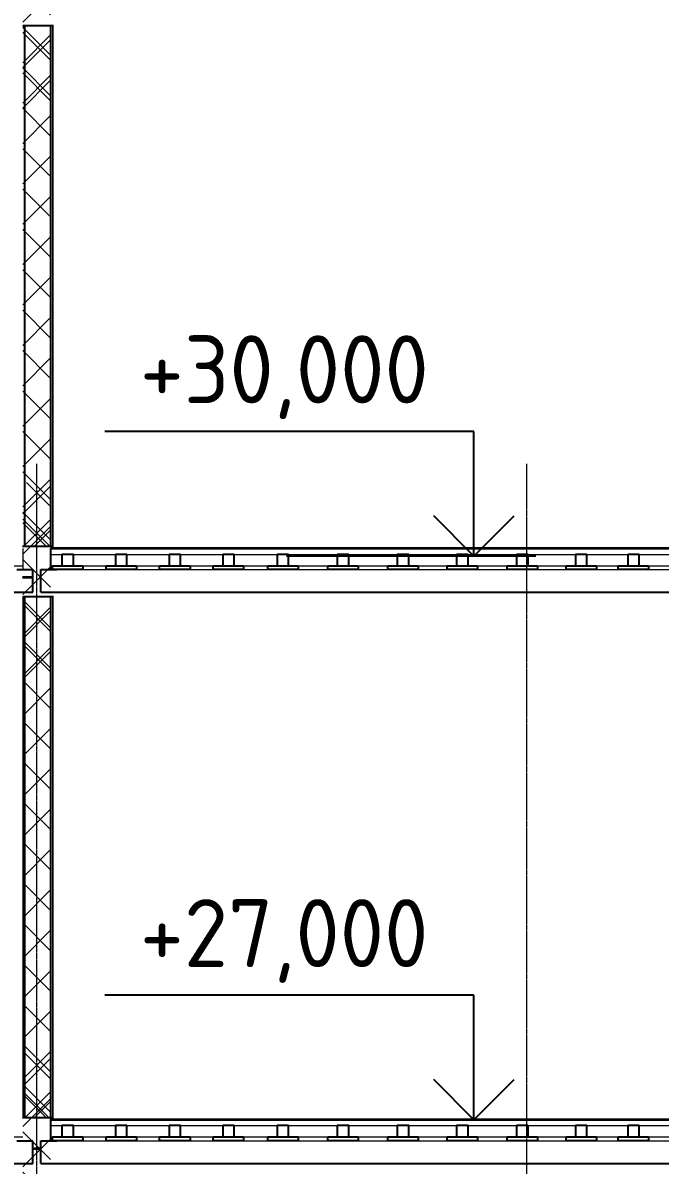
# Model space of a CAD drawing. Header units: inches. Extents: x -2431 to 214825, y 3 to 92804.
# Drawn here: x 168230 to 171580, y 38803 to 44803 of the extents above; entities that cross this region are included whole.
import ezdxf

# ---------------------------------------------------------------- set-up
doc = ezdxf.new("R2010")
doc.units = ezdxf.units.IN
doc.header["$MEASUREMENT"] = 0
doc.linetypes.add('Линия сетки', pattern=[22.225, 12.7, -3.175, 3.175, -3.175])
for name, color, linetype, lineweight in [('A-FLOR', 250, 'Continuous', 9), ('A-WALL', 250, 'Continuous', 9), ('A-WALL-PATT', 250, 'Continuous', 25), ('S-GRID', 250, 'Continuous', 9)]:
    doc.layers.add(name, color=color, linetype=linetype, lineweight=lineweight)
doc.styles.add('Чертеж250', font='', dxfattribs={"height": 250})
doc.styles.get('Чертеж250').set_extended_font_data('GOST type B')

# ---------------------------------------------------------------- blocks, each defined once
blk = doc.blocks.new('1111')
for p, q in [((0, 653.9), (-1940.4, 653.9)), ((0, 0), (0, 653.9)), ((0, 0), (-211.2, 211.2)), ((0, 0), (211.2, 211.2)), ((325.9, 0), (-985.2, 0))]:
    blk.add_line(p, q)

msp = doc.modelspace()

# ---------------------------------------------------------------- hatches: boundary and pattern name
at = {"layer": 'A-WALL-PATT', "lineweight": 9}
h = msp.add_hatch(dxfattribs=at)
h.set_pattern_fill('FP_3', color=256, style=0, pattern_type=2)
h.set_pattern_definition([(45, (164716.28, 27290.75), (-251.447, 251.447), []), (45, (164716.28, 27671.75), (-251.447, 251.447), [])])
h.paths.add_polyline_path([(168378.33062, 42040.74682), (168378.33062, 45640.74682), (168376.33062, 45640.74682), (168376.33062, 42040.74682)], flags=0)
h = msp.add_hatch(dxfattribs=at)
h.set_pattern_fill('FP_2', color=256, style=0, pattern_type=2)
h.set_pattern_definition([(45, (164716.28, 27290.75), (-106.066, 106.066), []), (135, (164716.28, 27290.75), (-106.066, -106.066), [])])
h.paths.add_polyline_path([(168376.33062, 45388.99893), (168230.33062, 45388.99893), (168230.33062, 42053.20427), (168376.33062, 42053.20427)])
h = msp.add_hatch(dxfattribs=at)
h.set_pattern_fill('FP_3', color=256, style=0, pattern_type=2)
h.set_pattern_definition([(45, (164716.28, 27890.75), (-251.447, 251.447), []), (45, (164716.28, 28271.75), (-251.447, 251.447), [])])
h.paths.add_polyline_path([(168376.33062, 39040.74682), (168378.33062, 39040.74682), (168378.33062, 42640.74682), (168376.33062, 42640.74682), (168376.33062, 41411.7778)], flags=0)
h = msp.add_hatch(dxfattribs=at)
h.set_pattern_fill('FP_2', color=256, style=0, pattern_type=2)
h.set_pattern_definition([(45, (164716.28, 27890.75), (-106.066, 106.066), []), (135, (164716.28, 27890.75), (-106.066, -106.066), [])])
h.paths.add_polyline_path([(168376.33062, 42388.99893), (168230.33062, 42388.99893), (168230.33062, 39053.20427), (168376.33062, 39053.20427)])
h = msp.add_hatch(dxfattribs=at)
h.set_pattern_fill('FP_3', color=256, style=0, pattern_type=2)
h.set_pattern_definition([(45, (164716.28, 28490.75), (-251.447, 251.447), []), (45, (164716.28, 28871.75), (-251.447, 251.447), [])])
h.paths.add_polyline_path([(168376.33062, 36040.74682), (168378.33062, 36040.74682), (168378.33062, 39640.74682), (168376.33062, 39640.74682), (168376.33062, 38494.40709)], flags=0)
h = msp.add_hatch(dxfattribs=at)
h.set_pattern_fill('FP_2', color=256, style=0, pattern_type=2)
h.set_pattern_definition([(45, (164716.28, 28490.75), (-106.066, 106.066), []), (135, (164716.28, 28490.75), (-106.066, -106.066), [])])
h.paths.add_polyline_path([(168376.33062, 39388.99893), (168230.33062, 39388.99893), (168230.33062, 36053.20427), (168376.33062, 36053.20427)])

# ---------------------------------------------------------------- linework, layer by layer
for p, q in [((168230.33062, 44788.99893), (168378.33062, 44788.99893)), ((170600.94982, 42655.98717), (168660.57431, 42655.98717)), ((170600.94982, 42655.98717), (168660.57431, 42655.98717)), ((170600.94982, 42002.08041), (170600.94982, 42655.98717)), ((170600.94982, 42002.08041), (170600.94982, 42655.98717)), ((168228.33062, 42053.20427), (168378.33062, 42053.20427)), ((168376.33062, 42040.74682), (171386.15309, 42040.74682)), ((168378.33062, 42040.74682), (171386.15309, 42040.74682)), ((168495.90546, 42010.74682), (168435.90546, 42010.74682)), ((168435.90546, 42010.74682), (168435.90546, 41950.74682)), ((168495.90546, 42010.74682), (168435.90546, 42010.74682)), ((168435.90546, 42010.74682), (168435.90546, 41950.74682)), ((168495.90546, 41950.74682), (168495.90546, 42010.74682)), ((168495.90546, 41950.74682), (168495.90546, 42010.74682)), ((168777.54648, 42010.74682), (168717.54648, 42010.74682)), ((168717.54648, 42010.74682), (168717.54648, 41950.74682)), ((168777.54648, 42010.74682), (168717.54648, 42010.74682)), ((168717.54648, 42010.74682), (168717.54648, 41950.74682)), ((168777.54648, 41950.74682), (168777.54648, 42010.74682)), ((168777.54648, 41950.74682), (168777.54648, 42010.74682)), ((169059.18749, 42010.74682), (168999.18749, 42010.74682)), ((168999.18749, 42010.74682), (168999.18749, 41950.74682)), ((169059.18749, 42010.74682), (168999.18749, 42010.74682)), ((168999.18749, 42010.74682), (168999.18749, 41950.74682)), ((169059.18749, 41950.74682), (169059.18749, 42010.74682)), ((169059.18749, 41950.74682), (169059.18749, 42010.74682)), ((169340.82851, 42010.74682), (169280.82851, 42010.74682)), ((169280.82851, 42010.74682), (169280.82851, 41950.74682)), ((169340.82851, 42010.74682), (169280.82851, 42010.74682)), ((169280.82851, 42010.74682), (169280.82851, 41950.74682)), ((169340.82851, 41950.74682), (169340.82851, 42010.74682)), ((169340.82851, 41950.74682), (169340.82851, 42010.74682)), ((169627.41121, 42010.74682), (169567.41121, 42010.74682)), ((169567.41121, 42010.74682), (169567.41121, 41950.74682)), ((169627.41121, 42010.74682), (169567.41121, 42010.74682)), ((169567.41121, 42010.74682), (169567.41121, 41950.74682)), ((169627.41121, 41950.74682), (169627.41121, 42010.74682)), ((169627.41121, 41950.74682), (169627.41121, 42010.74682)), ((169942.91121, 42010.74682), (169882.91121, 42010.74682)), ((169882.91121, 42010.74682), (169882.91121, 41950.74682)), ((169942.91121, 42010.74682), (169882.91121, 42010.74682)), ((169882.91121, 42010.74682), (169882.91121, 41950.74682)), ((169942.91121, 41950.74682), (169942.91121, 42010.74682)), ((169942.91121, 41950.74682), (169942.91121, 42010.74682)), ((170198.41121, 42010.74682), (170198.41121, 41950.74682)), ((170258.41121, 42010.74682), (170198.41121, 42010.74682)), ((170258.41121, 42010.74682), (170198.41121, 42010.74682)), ((170198.41121, 42010.74682), (170198.41121, 41950.74682)), ((170258.41121, 41950.74682), (170258.41121, 42010.74682)), ((170258.41121, 41950.74682), (170258.41121, 42010.74682)), ((170570.39684, 42010.74682), (170510.39684, 42010.74682)), ((170510.39684, 42010.74682), (170510.39684, 41950.74682)), ((170570.39684, 42010.74682), (170510.39684, 42010.74682)), ((170510.39684, 42010.74682), (170510.39684, 41950.74682)), ((170570.39684, 41950.74682), (170570.39684, 42010.74682)), ((170570.39684, 41950.74682), (170570.39684, 42010.74682)), ((170885.89684, 42010.74682), (170825.89684, 42010.74682)), ((170825.89684, 42010.74682), (170825.89684, 41950.74682)), ((170885.89684, 42010.74682), (170825.89684, 42010.74682)), ((170825.89684, 42010.74682), (170825.89684, 41950.74682)), ((170885.89684, 41950.74682), (170885.89684, 42010.74682)), ((170885.89684, 41950.74682), (170885.89684, 42010.74682)), ((171195.51881, 42010.74682), (171135.51881, 42010.74682)), ((171135.51881, 42010.74682), (171135.51881, 41950.74682)), ((171195.51881, 41950.74682), (171195.51881, 42010.74682)), ((171333.69363, 42040.74682), (174359.57652, 42040.74682)), ((171333.69363, 42040.74682), (174359.57652, 42040.74682)), ((171469.32889, 42010.74682), (171409.32889, 42010.74682)), ((171409.32889, 42010.74682), (171409.32889, 41950.74682)), ((171469.32889, 42010.74682), (171409.32889, 42010.74682)), ((171409.32889, 42010.74682), (171409.32889, 41950.74682)), ((171469.32889, 41950.74682), (171469.32889, 42010.74682)), ((171469.32889, 41950.74682), (171469.32889, 42010.74682)), ((168385.90546, 41950.74682), (168545.90546, 41950.74682)), ((168385.90546, 41930.74682), (168385.90546, 41950.74682)), ((168385.90546, 41950.74682), (168545.90546, 41950.74682)), ((168385.90546, 41930.74682), (168385.90546, 41950.74682)), ((168435.90546, 41950.74682), (168495.90546, 41950.74682)), ((168435.90546, 41950.74682), (168495.90546, 41950.74682)), ((168545.90546, 41950.74682), (168545.90546, 41930.74682)), ((168545.90546, 41950.74682), (168545.90546, 41930.74682)), ((168667.54648, 41950.74682), (168827.54648, 41950.74682)), ((168667.54648, 41930.74682), (168667.54648, 41950.74682)), ((168667.54648, 41950.74682), (168827.54648, 41950.74682)), ((168667.54648, 41930.74682), (168667.54648, 41950.74682)), ((168717.54648, 41950.74682), (168777.54648, 41950.74682)), ((168717.54648, 41950.74682), (168777.54648, 41950.74682)), ((168827.54648, 41950.74682), (168827.54648, 41930.74682)), ((168827.54648, 41950.74682), (168827.54648, 41930.74682)), ((168949.18749, 41950.74682), (169109.18749, 41950.74682)), ((168949.18749, 41930.74682), (168949.18749, 41950.74682)), ((168949.18749, 41950.74682), (169109.18749, 41950.74682)), ((168949.18749, 41930.74682), (168949.18749, 41950.74682)), ((168999.18749, 41950.74682), (169059.18749, 41950.74682)), ((168999.18749, 41950.74682), (169059.18749, 41950.74682)), ((169109.18749, 41950.74682), (169109.18749, 41930.74682)), ((169109.18749, 41950.74682), (169109.18749, 41930.74682)), ((169230.82851, 41950.74682), (169390.82851, 41950.74682)), ((169230.82851, 41930.74682), (169230.82851, 41950.74682)), ((169230.82851, 41950.74682), (169390.82851, 41950.74682)), ((169230.82851, 41930.74682), (169230.82851, 41950.74682)), ((169280.82851, 41950.74682), (169340.82851, 41950.74682)), ((169280.82851, 41950.74682), (169340.82851, 41950.74682)), ((169390.82851, 41950.74682), (169390.82851, 41930.74682)), ((169390.82851, 41950.74682), (169390.82851, 41930.74682)), ((169517.41121, 41950.74682), (169677.41121, 41950.74682)), ((169517.41121, 41930.74682), (169517.41121, 41950.74682)), ((169517.41121, 41950.74682), (169677.41121, 41950.74682)), ((169517.41121, 41930.74682), (169517.41121, 41950.74682)), ((169567.41121, 41950.74682), (169627.41121, 41950.74682)), ((169567.41121, 41950.74682), (169627.41121, 41950.74682)), ((169677.41121, 41950.74682), (169677.41121, 41930.74682)), ((169677.41121, 41950.74682), (169677.41121, 41930.74682)), ((169832.91121, 41950.74682), (169992.91121, 41950.74682)), ((169832.91121, 41930.74682), (169832.91121, 41950.74682)), ((169832.91121, 41950.74682), (169992.91121, 41950.74682)), ((169832.91121, 41930.74682), (169832.91121, 41950.74682)), ((169882.91121, 41950.74682), (169942.91121, 41950.74682)), ((169882.91121, 41950.74682), (169942.91121, 41950.74682)), ((169992.91121, 41950.74682), (169992.91121, 41930.74682)), ((169992.91121, 41950.74682), (169992.91121, 41930.74682)), ((170148.41121, 41950.74682), (170308.41121, 41950.74682)), ((170148.41121, 41930.74682), (170148.41121, 41950.74682)), ((170148.41121, 41950.74682), (170308.41121, 41950.74682)), ((170148.41121, 41930.74682), (170148.41121, 41950.74682)), ((170198.41121, 41950.74682), (170258.41121, 41950.74682)), ((170198.41121, 41950.74682), (170258.41121, 41950.74682)), ((170308.41121, 41950.74682), (170308.41121, 41930.74682)), ((170308.41121, 41950.74682), (170308.41121, 41930.74682)), ((170460.39684, 41950.74682), (170620.39684, 41950.74682)), ((170460.39684, 41930.74682), (170460.39684, 41950.74682)), ((170460.39684, 41950.74682), (170620.39684, 41950.74682)), ((170460.39684, 41930.74682), (170460.39684, 41950.74682)), ((170510.39684, 41950.74682), (170570.39684, 41950.74682)), ((170510.39684, 41950.74682), (170570.39684, 41950.74682)), ((170620.39684, 41950.74682), (170620.39684, 41930.74682)), ((170620.39684, 41950.74682), (170620.39684, 41930.74682)), ((170775.89684, 41950.74682), (170935.89684, 41950.74682)), ((170775.89684, 41930.74682), (170775.89684, 41950.74682)), ((170775.89684, 41950.74682), (170935.89684, 41950.74682)), ((170775.89684, 41930.74682), (170775.89684, 41950.74682)), ((170825.89684, 41950.74682), (170885.89684, 41950.74682)), ((170825.89684, 41950.74682), (170885.89684, 41950.74682)), ((170935.89684, 41950.74682), (170935.89684, 41930.74682)), ((170935.89684, 41950.74682), (170935.89684, 41930.74682)), ((171085.51881, 41950.74682), (171245.51881, 41950.74682)), ((171085.51881, 41930.74682), (171085.51881, 41950.74682)), ((171085.51881, 41950.74682), (171245.51881, 41950.74682)), ((171085.51881, 41930.74682), (171085.51881, 41950.74682)), ((171135.51881, 41950.74682), (171195.51881, 41950.74682)), ((171245.51881, 41950.74682), (171245.51881, 41930.74682)), ((171245.51881, 41950.74682), (171245.51881, 41930.74682)), ((171359.32889, 41950.74682), (171519.32889, 41950.74682)), ((171359.32889, 41930.74682), (171359.32889, 41950.74682)), ((171359.32889, 41930.74682), (171359.32889, 41950.74682)), ((171359.32889, 41950.74682), (171519.32889, 41950.74682)), ((171409.32889, 41950.74682), (171469.32889, 41950.74682)), ((171409.32889, 41950.74682), (171469.32889, 41950.74682)), ((171519.32889, 41950.74682), (171519.32889, 41930.74682)), ((171519.32889, 41950.74682), (171519.32889, 41930.74682)), ((168198.40761, 41930.74682), (168282.16107, 41930.74682)), ((168282.16107, 41811.36464), (168282.16107, 41930.74682)), ((168325.23347, 41930.74682), (168408.98692, 41930.74682)), ((168325.23347, 41811.36464), (168325.23347, 41930.74682)), ((168545.90546, 41930.74682), (168385.90546, 41930.74682)), ((168545.90546, 41930.74682), (168385.90546, 41930.74682)), ((168827.54648, 41930.74682), (168667.54648, 41930.74682)), ((168827.54648, 41930.74682), (168667.54648, 41930.74682)), ((169109.18749, 41930.74682), (168949.18749, 41930.74682)), ((169109.18749, 41930.74682), (168949.18749, 41930.74682)), ((169390.82851, 41930.74682), (169230.82851, 41930.74682)), ((169390.82851, 41930.74682), (169230.82851, 41930.74682)), ((169677.41121, 41930.74682), (169517.41121, 41930.74682)), ((169677.41121, 41930.74682), (169517.41121, 41930.74682)), ((169992.91121, 41930.74682), (169832.91121, 41930.74682)), ((169992.91121, 41930.74682), (169832.91121, 41930.74682)), ((170308.41121, 41930.74682), (170148.41121, 41930.74682)), ((170308.41121, 41930.74682), (170148.41121, 41930.74682)), ((170620.39684, 41930.74682), (170460.39684, 41930.74682)), ((170620.39684, 41930.74682), (170460.39684, 41930.74682)), ((170935.89684, 41930.74682), (170775.89684, 41930.74682)), ((170935.89684, 41930.74682), (170775.89684, 41930.74682)), ((171245.51881, 41930.74682), (171085.51881, 41930.74682)), ((171245.51881, 41930.74682), (171085.51881, 41930.74682)), ((171519.32889, 41930.74682), (171359.32889, 41930.74682)), ((171519.32889, 41930.74682), (171359.32889, 41930.74682)), ((165140.63904, 41811.36464), (168282.16107, 41811.36464)), ((168230.33062, 41788.99893), (168378.33062, 41788.99893)), ((168325.23347, 41811.36464), (174439.57652, 41811.36464)), ((170600.94982, 39694.65357), (168660.57431, 39694.65357)), ((170600.94982, 39040.74682), (170600.94982, 39694.65357)), ((168228.33062, 39053.20427), (168378.33062, 39053.20427)), ((168376.33062, 39040.74682), (171386.15309, 39040.74682)), ((168378.33062, 39040.74682), (171386.15309, 39040.74682)), ((168495.90546, 39010.74682), (168435.90546, 39010.74682)), ((168435.90546, 39010.74682), (168435.90546, 38950.74682)), ((168495.90546, 39010.74682), (168435.90546, 39010.74682)), ((168435.90546, 39010.74682), (168435.90546, 38950.74682)), ((168495.90546, 38950.74682), (168495.90546, 39010.74682)), ((168495.90546, 38950.74682), (168495.90546, 39010.74682)), ((168777.54648, 39010.74682), (168717.54648, 39010.74682)), ((168717.54648, 39010.74682), (168717.54648, 38950.74682)), ((168777.54648, 39010.74682), (168717.54648, 39010.74682)), ((168717.54648, 39010.74682), (168717.54648, 38950.74682)), ((168777.54648, 38950.74682), (168777.54648, 39010.74682)), ((168777.54648, 38950.74682), (168777.54648, 39010.74682)), ((169059.18749, 39010.74682), (168999.18749, 39010.74682)), ((168999.18749, 39010.74682), (168999.18749, 38950.74682)), ((169059.18749, 39010.74682), (168999.18749, 39010.74682)), ((168999.18749, 39010.74682), (168999.18749, 38950.74682)), ((169059.18749, 38950.74682), (169059.18749, 39010.74682)), ((169059.18749, 38950.74682), (169059.18749, 39010.74682)), ((169340.82851, 39010.74682), (169280.82851, 39010.74682)), ((169280.82851, 39010.74682), (169280.82851, 38950.74682)), ((169340.82851, 39010.74682), (169280.82851, 39010.74682)), ((169280.82851, 39010.74682), (169280.82851, 38950.74682)), ((169340.82851, 38950.74682), (169340.82851, 39010.74682)), ((169340.82851, 38950.74682), (169340.82851, 39010.74682)), ((169627.41121, 39010.74682), (169567.41121, 39010.74682)), ((169567.41121, 39010.74682), (169567.41121, 38950.74682)), ((169627.41121, 39010.74682), (169567.41121, 39010.74682)), ((169567.41121, 39010.74682), (169567.41121, 38950.74682)), ((169627.41121, 38950.74682), (169627.41121, 39010.74682)), ((169627.41121, 38950.74682), (169627.41121, 39010.74682)), ((169942.91121, 39010.74682), (169882.91121, 39010.74682)), ((169882.91121, 39010.74682), (169882.91121, 38950.74682)), ((169942.91121, 39010.74682), (169882.91121, 39010.74682)), ((169882.91121, 39010.74682), (169882.91121, 38950.74682)), ((169942.91121, 38950.74682), (169942.91121, 39010.74682)), ((169942.91121, 38950.74682), (169942.91121, 39010.74682)), ((170258.41121, 39010.74682), (170198.41121, 39010.74682)), ((170198.41121, 39010.74682), (170198.41121, 38950.74682)), ((170258.41121, 39010.74682), (170198.41121, 39010.74682)), ((170198.41121, 39010.74682), (170198.41121, 38950.74682)), ((170258.41121, 38950.74682), (170258.41121, 39010.74682)), ((170258.41121, 38950.74682), (170258.41121, 39010.74682)), ((170570.39684, 39010.74682), (170510.39684, 39010.74682)), ((170510.39684, 39010.74682), (170510.39684, 38950.74682)), ((170570.39684, 39010.74682), (170510.39684, 39010.74682)), ((170510.39684, 39010.74682), (170510.39684, 38950.74682)), ((170570.39684, 38950.74682), (170570.39684, 39010.74682)), ((170570.39684, 38950.74682), (170570.39684, 39010.74682)), ((170885.89684, 39010.74682), (170825.89684, 39010.74682)), ((170825.89684, 39010.74682), (170825.89684, 38950.74682)), ((170885.89684, 39010.74682), (170825.89684, 39010.74682)), ((170825.89684, 39010.74682), (170825.89684, 38950.74682)), ((170885.89684, 38950.74682), (170885.89684, 39010.74682)), ((170885.89684, 38950.74682), (170885.89684, 39010.74682)), ((171195.51881, 39010.74682), (171135.51881, 39010.74682)), ((171135.51881, 39010.74682), (171135.51881, 38950.74682)), ((171195.51881, 38950.74682), (171195.51881, 39010.74682)), ((171333.69363, 39040.74682), (174359.57652, 39040.74682)), ((171333.69363, 39040.74682), (174359.57652, 39040.74682)), ((171469.32889, 39010.74682), (171409.32889, 39010.74682)), ((171409.32889, 39010.74682), (171409.32889, 38950.74682)), ((171469.32889, 39010.74682), (171409.32889, 39010.74682)), ((171409.32889, 39010.74682), (171409.32889, 38950.74682)), ((171469.32889, 38950.74682), (171469.32889, 39010.74682)), ((171469.32889, 38950.74682), (171469.32889, 39010.74682)), ((168385.90546, 38950.74682), (168545.90546, 38950.74682)), ((168385.90546, 38930.74682), (168385.90546, 38950.74682)), ((168385.90546, 38950.74682), (168545.90546, 38950.74682)), ((168385.90546, 38930.74682), (168385.90546, 38950.74682)), ((168435.90546, 38950.74682), (168495.90546, 38950.74682)), ((168435.90546, 38950.74682), (168495.90546, 38950.74682)), ((168545.90546, 38950.74682), (168545.90546, 38930.74682)), ((168545.90546, 38950.74682), (168545.90546, 38930.74682)), ((168667.54648, 38950.74682), (168827.54648, 38950.74682)), ((168667.54648, 38930.74682), (168667.54648, 38950.74682)), ((168667.54648, 38950.74682), (168827.54648, 38950.74682)), ((168667.54648, 38930.74682), (168667.54648, 38950.74682)), ((168717.54648, 38950.74682), (168777.54648, 38950.74682)), ((168717.54648, 38950.74682), (168777.54648, 38950.74682)), ((168827.54648, 38950.74682), (168827.54648, 38930.74682)), ((168827.54648, 38950.74682), (168827.54648, 38930.74682)), ((168949.18749, 38950.74682), (169109.18749, 38950.74682)), ((168949.18749, 38930.74682), (168949.18749, 38950.74682)), ((168949.18749, 38950.74682), (169109.18749, 38950.74682)), ((168949.18749, 38930.74682), (168949.18749, 38950.74682)), ((168999.18749, 38950.74682), (169059.18749, 38950.74682)), ((168999.18749, 38950.74682), (169059.18749, 38950.74682)), ((169109.18749, 38950.74682), (169109.18749, 38930.74682)), ((169109.18749, 38950.74682), (169109.18749, 38930.74682)), ((169230.82851, 38950.74682), (169390.82851, 38950.74682)), ((169230.82851, 38930.74682), (169230.82851, 38950.74682)), ((169230.82851, 38950.74682), (169390.82851, 38950.74682)), ((169230.82851, 38930.74682), (169230.82851, 38950.74682)), ((169280.82851, 38950.74682), (169340.82851, 38950.74682)), ((169280.82851, 38950.74682), (169340.82851, 38950.74682)), ((169390.82851, 38950.74682), (169390.82851, 38930.74682)), ((169390.82851, 38950.74682), (169390.82851, 38930.74682)), ((169517.41121, 38950.74682), (169677.41121, 38950.74682)), ((169517.41121, 38930.74682), (169517.41121, 38950.74682)), ((169517.41121, 38950.74682), (169677.41121, 38950.74682)), ((169517.41121, 38930.74682), (169517.41121, 38950.74682)), ((169567.41121, 38950.74682), (169627.41121, 38950.74682)), ((169567.41121, 38950.74682), (169627.41121, 38950.74682)), ((169677.41121, 38950.74682), (169677.41121, 38930.74682)), ((169677.41121, 38950.74682), (169677.41121, 38930.74682)), ((169832.91121, 38950.74682), (169992.91121, 38950.74682)), ((169832.91121, 38930.74682), (169832.91121, 38950.74682)), ((169832.91121, 38950.74682), (169992.91121, 38950.74682)), ((169832.91121, 38930.74682), (169832.91121, 38950.74682)), ((169882.91121, 38950.74682), (169942.91121, 38950.74682)), ((169882.91121, 38950.74682), (169942.91121, 38950.74682)), ((169992.91121, 38950.74682), (169992.91121, 38930.74682)), ((169992.91121, 38950.74682), (169992.91121, 38930.74682)), ((170148.41121, 38950.74682), (170308.41121, 38950.74682)), ((170148.41121, 38930.74682), (170148.41121, 38950.74682)), ((170148.41121, 38950.74682), (170308.41121, 38950.74682)), ((170148.41121, 38930.74682), (170148.41121, 38950.74682)), ((170198.41121, 38950.74682), (170258.41121, 38950.74682)), ((170198.41121, 38950.74682), (170258.41121, 38950.74682)), ((170308.41121, 38950.74682), (170308.41121, 38930.74682)), ((170308.41121, 38950.74682), (170308.41121, 38930.74682)), ((170460.39684, 38950.74682), (170620.39684, 38950.74682)), ((170460.39684, 38930.74682), (170460.39684, 38950.74682)), ((170460.39684, 38950.74682), (170620.39684, 38950.74682)), ((170460.39684, 38930.74682), (170460.39684, 38950.74682)), ((170510.39684, 38950.74682), (170570.39684, 38950.74682)), ((170510.39684, 38950.74682), (170570.39684, 38950.74682)), ((170620.39684, 38950.74682), (170620.39684, 38930.74682)), ((170620.39684, 38950.74682), (170620.39684, 38930.74682)), ((170775.89684, 38950.74682), (170935.89684, 38950.74682)), ((170775.89684, 38930.74682), (170775.89684, 38950.74682)), ((170775.89684, 38950.74682), (170935.89684, 38950.74682)), ((170775.89684, 38930.74682), (170775.89684, 38950.74682)), ((170825.89684, 38950.74682), (170885.89684, 38950.74682)), ((170825.89684, 38950.74682), (170885.89684, 38950.74682)), ((170935.89684, 38950.74682), (170935.89684, 38930.74682)), ((170935.89684, 38950.74682), (170935.89684, 38930.74682)), ((171085.51881, 38950.74682), (171245.51881, 38950.74682)), ((171085.51881, 38930.74682), (171085.51881, 38950.74682)), ((171085.51881, 38950.74682), (171245.51881, 38950.74682)), ((171085.51881, 38930.74682), (171085.51881, 38950.74682)), ((171135.51881, 38950.74682), (171195.51881, 38950.74682)), ((171245.51881, 38950.74682), (171245.51881, 38930.74682)), ((171245.51881, 38950.74682), (171245.51881, 38930.74682)), ((171359.32889, 38950.74682), (171519.32889, 38950.74682)), ((171359.32889, 38930.74682), (171359.32889, 38950.74682)), ((171359.32889, 38950.74682), (171519.32889, 38950.74682)), ((171359.32889, 38930.74682), (171359.32889, 38950.74682)), ((171409.32889, 38950.74682), (171469.32889, 38950.74682)), ((171409.32889, 38950.74682), (171469.32889, 38950.74682)), ((171519.32889, 38950.74682), (171519.32889, 38930.74682)), ((171519.32889, 38950.74682), (171519.32889, 38930.74682)), ((168198.40761, 38930.74682), (168282.16107, 38930.74682)), ((168282.16107, 38811.36464), (168282.16107, 38930.74682)), ((168325.23347, 38930.74682), (168408.98692, 38930.74682)), ((168325.23347, 38811.36464), (168325.23347, 38930.74682)), ((168545.90546, 38930.74682), (168385.90546, 38930.74682)), ((168545.90546, 38930.74682), (168385.90546, 38930.74682)), ((168827.54648, 38930.74682), (168667.54648, 38930.74682)), ((168827.54648, 38930.74682), (168667.54648, 38930.74682)), ((169109.18749, 38930.74682), (168949.18749, 38930.74682)), ((169109.18749, 38930.74682), (168949.18749, 38930.74682)), ((169390.82851, 38930.74682), (169230.82851, 38930.74682)), ((169390.82851, 38930.74682), (169230.82851, 38930.74682)), ((169677.41121, 38930.74682), (169517.41121, 38930.74682)), ((169677.41121, 38930.74682), (169517.41121, 38930.74682)), ((169992.91121, 38930.74682), (169832.91121, 38930.74682)), ((169992.91121, 38930.74682), (169832.91121, 38930.74682)), ((170308.41121, 38930.74682), (170148.41121, 38930.74682)), ((170308.41121, 38930.74682), (170148.41121, 38930.74682)), ((170620.39684, 38930.74682), (170460.39684, 38930.74682)), ((170620.39684, 38930.74682), (170460.39684, 38930.74682)), ((170935.89684, 38930.74682), (170775.89684, 38930.74682)), ((170935.89684, 38930.74682), (170775.89684, 38930.74682)), ((171245.51881, 38930.74682), (171085.51881, 38930.74682)), ((171245.51881, 38930.74682), (171085.51881, 38930.74682)), ((171519.32889, 38930.74682), (171359.32889, 38930.74682)), ((171519.32889, 38930.74682), (171359.32889, 38930.74682)), ((165140.63904, 38811.36464), (168282.16107, 38811.36464)), ((168325.23347, 38811.36464), (174439.57652, 38811.36464))]:
    msp.add_line(p, q)
at = {"lineweight": 0}
for p, q in [((168378.33062, 42010.74682), (171386.15309, 42010.74682)), ((168378.33062, 42010.74682), (171386.15309, 42010.74682)), ((171333.69363, 42010.74682), (174359.57652, 42010.74682)), ((171333.69363, 42010.74682), (174359.57652, 42010.74682)), ((165202.44773, 41950.74682), (168230.33062, 41950.74682)), ((168378.33062, 41950.74682), (171388.15309, 41950.74682)), ((168378.33062, 41950.74682), (171388.15309, 41950.74682)), ((171333.69363, 41950.74682), (174361.57652, 41950.74682)), ((171333.69363, 41950.74682), (174361.57652, 41950.74682)), ((168378.33062, 41930.74682), (171386.15309, 41930.74682)), ((168378.33062, 41930.74682), (171386.15309, 41930.74682)), ((171333.69363, 41930.74682), (174359.57652, 41930.74682)), ((171333.69363, 41930.74682), (174359.57652, 41930.74682)), ((168378.33062, 39010.74682), (171386.15309, 39010.74682)), ((168378.33062, 39010.74682), (171386.15309, 39010.74682)), ((171333.69363, 39010.74682), (174359.57652, 39010.74682)), ((171333.69363, 39010.74682), (174359.57652, 39010.74682)), ((165202.44773, 38950.74682), (168230.33062, 38950.74682)), ((168378.33062, 38950.74682), (171388.15309, 38950.74682)), ((168378.33062, 38950.74682), (171388.15309, 38950.74682)), ((171333.69363, 38950.74682), (174361.57652, 38950.74682)), ((171333.69363, 38950.74682), (174361.57652, 38950.74682)), ((168378.33062, 38930.74682), (171386.15309, 38930.74682)), ((168378.33062, 38930.74682), (171386.15309, 38930.74682)), ((171333.69363, 38930.74682), (174359.57652, 38930.74682)), ((171333.69363, 38930.74682), (174359.57652, 38930.74682))]:
    msp.add_line(p, q, dxfattribs=at)
at = {"const_width": 10}
for points in [[(168387.88311, 42053.03327), (168239.88311, 42053.03327), (168239.88311, 44788.82794), (168387.88311, 44788.82794), (168387.88311, 42053.03327)], [(168387.88311, 39053.03327), (168239.88311, 39053.03327), (168239.88311, 41788.82794), (168387.88311, 41788.82794), (168387.88311, 39053.03327)]]:
    msp.add_lwpolyline(points, dxfattribs=at)
at = {"layer": 'A-FLOR', "lineweight": 35}
for p, q in [((174449.57652, 42040.74682), (168376.33062, 42040.74682)), ((168228.33062, 41890.74682), (168282.16107, 41890.74682)), ((174449.57652, 39040.74682), (168376.33062, 39040.74682)), ((168282.16107, 38890.74682), (168325.23347, 38890.74682))]:
    msp.add_line(p, q, dxfattribs=at)
at = {"layer": 'A-WALL'}
for p, q in [((168376.33062, 44788.99893), (168376.33062, 42053.20427)), ((168376.33062, 44788.99893), (168376.33062, 42053.20427)), ((168376.33062, 44788.99893), (168376.33062, 42053.20427)), ((168376.33062, 44788.99893), (168376.33062, 42053.20427)), ((168376.33062, 44788.99893), (168376.33062, 42053.20427)), ((168376.33062, 42137.59258), (168376.33062, 42053.20427)), ((168376.33062, 42137.59258), (168376.33062, 42053.20427)), ((168376.33062, 42137.59258), (168376.33062, 42053.20427)), ((168376.33062, 42137.59258), (168376.33062, 42053.20427)), ((168376.33062, 42137.59258), (168376.33062, 42053.20427)), ((168230.33062, 42040.74682), (168230.33062, 41930.74682)), ((168376.33062, 42040.74682), (168376.33062, 42014.47156)), ((168376.33062, 42040.74682), (168376.33062, 42014.47156)), ((168376.33062, 42040.74682), (168376.33062, 42014.47156)), ((168376.33062, 42040.74682), (168376.33062, 42014.47156)), ((168376.33062, 42040.74682), (168376.33062, 41930.74682)), ((168376.33062, 42040.74682), (168376.33062, 42014.47156)), ((168230.33062, 41788.99893), (168230.33062, 39053.20427)), ((168376.33062, 41788.99893), (168376.33062, 39053.20427)), ((168376.33062, 41788.99893), (168376.33062, 39053.20427)), ((168376.33062, 41788.99893), (168376.33062, 39053.20427)), ((168376.33062, 41788.99893), (168376.33062, 39053.20427)), ((168376.33062, 41788.99893), (168376.33062, 39053.20427)), ((168376.33062, 41788.99893), (168376.33062, 39940.74682)), ((168376.33062, 39040.74682), (168376.33062, 38930.74682)), ((168376.33062, 39040.74682), (168376.33062, 38930.74682)), ((168376.33062, 39040.74682), (168376.33062, 38930.74682)), ((168376.33062, 39040.74682), (168376.33062, 38930.74682)), ((168376.33062, 39040.74682), (168376.33062, 38930.74682)), ((168376.33062, 39040.74682), (168376.33062, 38930.74682))]:
    msp.add_line(p, q, dxfattribs=at)
at = {"layer": 'A-WALL', "lineweight": 25}
for p, q in [((168378.33062, 42053.20427), (168378.33062, 44788.99893)), ((168378.33062, 42053.20427), (168378.33062, 44788.99893)), ((168378.33062, 42053.20427), (168378.33062, 44788.99893)), ((168378.33062, 42053.20427), (168378.33062, 44788.99893)), ((168378.33062, 42053.20427), (168378.33062, 44788.99893)), ((168378.33062, 42040.74682), (168376.33062, 42040.74682)), ((168378.33062, 41930.74682), (168378.33062, 42040.74682)), ((168378.33062, 41930.74682), (168378.33062, 42040.74682)), ((168378.33062, 41930.74682), (168378.33062, 42040.74682)), ((168378.33062, 41930.74682), (168378.33062, 42040.74682)), ((168378.33062, 41930.74682), (168378.33062, 42040.74682)), ((168378.33062, 41930.74682), (168378.33062, 42040.74682)), ((168378.33062, 39053.20427), (168378.33062, 41788.99893)), ((168378.33062, 39053.20427), (168378.33062, 41788.99893)), ((168378.33062, 39053.20427), (168378.33062, 41788.99893)), ((168378.33062, 39053.20427), (168378.33062, 41788.99893)), ((168378.33062, 39053.20427), (168378.33062, 41788.99893)), ((168378.33062, 39940.74682), (168378.33062, 41788.99893)), ((168378.33062, 39040.74682), (168376.33062, 39040.74682)), ((168378.33062, 38930.74682), (168378.33062, 39040.74682)), ((168378.33062, 38930.74682), (168378.33062, 39040.74682)), ((168378.33062, 38930.74682), (168378.33062, 39040.74682)), ((168378.33062, 38930.74682), (168378.33062, 39040.74682)), ((168378.33062, 38930.74682), (168378.33062, 39040.74682)), ((168378.33062, 38930.74682), (168378.33062, 39040.74682))]:
    msp.add_line(p, q, dxfattribs=at)
at = {"layer": 'A-WALL-PATT', "linetype": 'Continuous', "lineweight": 9}
for p, q in [((168230.33062, 44779.46055), (168239.86901, 44788.99893)), ((168376.33062, 44605.71928), (168230.33062, 44751.71928)), ((168230.33062, 44567.32852), (168376.33062, 44713.32852)), ((168376.33062, 44726.33928), (168378.33062, 44728.33928)), ((168376.33062, 44604.44494), (168378.33062, 44606.44494)), ((168376.33062, 44393.58724), (168230.33062, 44539.58724)), ((168230.33062, 44355.19648), (168376.33062, 44501.19648)), ((168353.1097, 42053.20427), (168230.33062, 42175.98335)), ((168291.94231, 42053.20427), (168376.33062, 42137.59258)), ((168230.33062, 41779.46055), (168239.86901, 41788.99893)), ((168376.33062, 41605.71928), (168230.33062, 41751.71928)), ((168230.33062, 41567.32852), (168376.33062, 41713.32852)), ((168376.33062, 41726.33928), (168378.33062, 41728.33928)), ((168376.33062, 41604.44494), (168378.33062, 41606.44494)), ((168376.33062, 41393.58724), (168230.33062, 41539.58724)), ((168230.33062, 41355.19648), (168376.33062, 41501.19648)), ((168353.1097, 39053.20427), (168230.33062, 39175.98335)), ((168291.94231, 39053.20427), (168376.33062, 39137.59258))]:
    msp.add_line(p, q, dxfattribs=at)
at = {"layer": 'S-GRID', "linetype": 'Линия сетки', "ltscale": 0.5}
for p, q in [((168303.33062, 6449.36577), (168303.33062, 42486.79996)), ((170877.44773, 42486.79996), (170877.44773, 6427.63125))]:
    msp.add_line(p, q, dxfattribs=at)

# ---------------------------------------------------------------- block references
for p in [(170600.94982, 42002.08041), (170600.94982, 39040.74682), (170600.94982, 39040.74682)]:
    msp.add_blockref('1111', p)

# ---------------------------------------------------------------- texts
at = {"style": 'Чертеж250'}
for s, p in [('+30,000', (168845.23356, 42804.44277)), ('+27,000', (168845.23356, 39843.10917))]:
    msp.add_text(s, height=356.591914, dxfattribs=at).set_placement(p)

doc.saveas('drawing.dxf')
